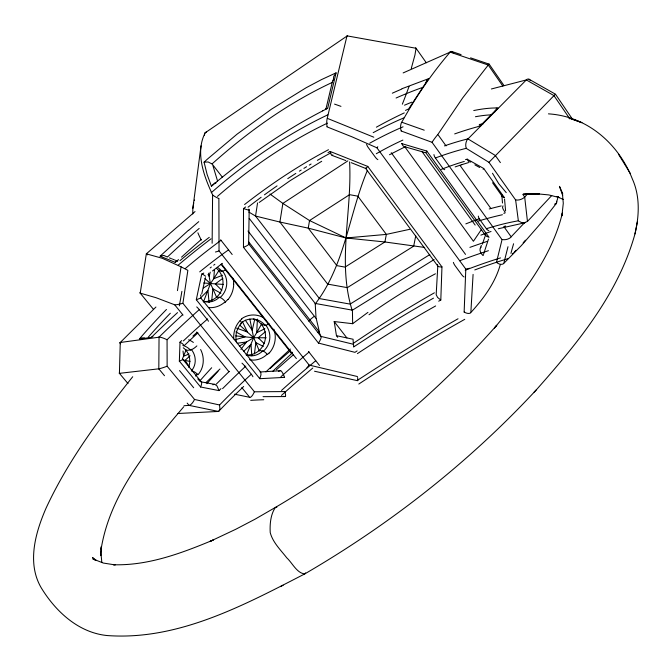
<?xml version="1.0" encoding="UTF-8"?>
<svg xmlns="http://www.w3.org/2000/svg" width="672" height="672" viewBox="0 0 672 672"><rect width="100%" height="100%" fill="white"/><g stroke="black" fill="none" stroke-linecap="round" stroke-linejoin="round"><path stroke-width="1.01" d="M349.591 161.91C352.262 211.378 336.966 262.13 352.229 310.548M245.616 206.968L243.491 208.631L243.466 247.279L318.452 343.073L354.95 352.346L357.126 350.902M218.879 198.677L219.038 250.916L309.154 365.081L357.479 376.547M158.81 368.819L159.046 337.201M155.929 307.037L120.263 342.485L119.423 373.346L128.016 383.594M454.675 133.913A330.842 98.431 -38.2 0 1 477.103 126.89L479.926 125.815M473.088 274.394L470.845 312.522C483.47 298.687 495.146 283.021 500.262 264.743M437.8 265.994L436.178 294.672L437.59 297.452L440.807 300.031L441.958 266.91L367.786 166.446L330.187 151.469L327.986 152.645M181.726 340.561L180.004 342.199L179.357 361.124L200.592 386.996L219.038 390.608L220.97 388.651M100.808 555.61L101.254 546.697L100.934 553.098L101.825 562.304M257.393 319.074L256.721 332.665L253.638 337.722L246.523 354.866M193.754 202.902L192.83 208.505L192.78 213.998M464.142 312.06L465.797 269.077L376.908 147.798L352.061 136.853L326.852 126.798M534.148 392.112L536.256 389.92C576.979 343.913 618.206 294.26 634.973 233.94C639.248 215.914 640.181 196.316 632.394 179.063C618.576 143.749 587.269 116.239 548.428 113.854M214.452 269.438L213.763 278.704L210.454 283.601L203.414 302.03M357.848 380.52L357.622 377.513M485.234 234.007L486.125 236.107L489.04 237.3L426.804 151.057L401.73 143.598M211.697 301.19L212.898 288.784L210.454 283.601L208.564 273.202M206.497 132.073L205.388 132.426C194.88 152.057 203.86 176.098 212.596 194.83L212.134 243.264M254.428 353.9L255.856 342.602L253.638 337.722L249.85 319.108M192.83 208.505L201.037 145.849M101.119 549.158C110.065 493.534 148.386 448.417 183.742 406.787M204.456 135.173L204.742 133.09L347.617 35.633M257.552 202.927L255.553 216.056L319.427 298.578L350.078 304.105L429.811 254.587M153.35 309.221L140.213 293.135L146.336 253.84L195.04 211.579M177.45 290.623L181.07 266.826L162.313 258.292L146.336 253.84M284.609 377.37L259.804 378.689L196.3 299.746L201.818 273.622L205.649 276.242M634.973 233.94L637.333 221.936M425.846 82.799L426.779 80.59L428.568 78.683L401.99 88.704M415.733 235.88L413.675 246.162L347.332 287.65L327.642 284.096L279.896 222.037L255.553 216.056L248.749 211.991M494.81 111.913L494.92 111.468M200.525 296.201L200.802 294.848M201.734 293.966L205.414 277.612M496.423 262.525L502.034 239.66L432.046 142.304L401.15 130.99M254.73 319.343L252.235 330.271L245.322 320.183M332.766 80.195L325.903 109.192M322.728 110.838L327.667 108.326L336.076 72.853L321.468 79.615L306.205 87.704L271.656 109.049L237.056 134.165L207.144 159.348L204.07 162.179L207.119 174.485L211.411 186.186L216.056 182.297A317.52 145.74 -42.6 0 1 322.72 110.863M210.235 272.16L209.168 276.209L207.992 274.487M325.903 108.721L327.667 108.326M507.99 246.725L503.773 263.382L521.329 245.608L540.893 223.205L556.181 203.624L558.197 196.535M502.992 205.876C500.699 208.9 508.024 213.461 503.782 213.284M488.494 239.106L483.538 254.293M411.256 68.477L414.943 55.02L416.052 48.266L415.548 47.838M194.368 200.659L194.586 199.979M425.905 152.704L426.804 151.057M485.226 235.746L485.537 234.805M484.924 236.678L483.017 242.323M482.362 244.213L482.689 243.264M483.235 255.167L483.109 255.52A6.266 4.385 46.6 0 1 481.043 247.061M480.539 247.716L481.354 245.414M367.475 170.226C348.886 214.267 345.097 265.028 315.269 303.878M495.012 111.191L497.792 108.041L496.205 108.007M166.471 309.464A266.759 74.172 -37.8 0 0 141.212 336.848L139.373 339.016L151.368 337.369L152.888 336.437M186.22 349.692L182.423 358.898M259.804 378.689L260.988 374.783L260.761 372.288L200.449 297.587M188.471 230.244L160.112 256.175L175.224 262.374L176.316 261.122L177.761 260.87M261.82 323.602L256.721 332.665L264.869 328.768M332.833 154.913L332.128 155.45L345.811 160.566M211.411 186.186L214.687 183.196M483.126 169.285L483.714 168.487L470.854 161.23L467.116 159.205L465.494 159.659M481.564 229.236L473.416 241.282L404.947 146.983M219.282 269.959L213.763 278.704L222.424 275.268M305.642 572.905L304.685 573.947C243.583 605.38 177.988 640.752 107.134 635.544C78.322 632.688 55.474 611.31 41.076 587.546C26.754 562.808 35.49 532.442 46.082 508.108C68.225 460.303 99.977 417.749 132.712 376.748M428.568 78.683L408.61 108.965L405.468 110.401M240.887 349.415L246.532 341.964L253.638 337.722L266.213 337.781M522.858 194.41L524.681 196.988L527.461 221.441L524 222.869L521.06 222.365L518.364 220.802L515.617 199.937L488.964 162.33L555.29 94.307M502.832 86.058L488.258 65.033L462.697 97.877L437.858 134.459L446.048 145.9M377.79 146.765L376.908 147.798M227.875 299.452L224.683 302.719M488.258 65.033L450.156 52.122C431.617 73.71 415.573 97.364 401.755 122.22L424.225 130.183M200.827 297.99L196.367 299.729M525.496 240.198L523.186 242.743M268.918 353.052L267.431 354.598A4.225 1.134 46.4 0 0 263.231 351.246L259.316 350.372M524.773 222.474L511.157 236.796L503.874 226.624M527.545 221.348L551.729 195.544M524.681 196.988L527.478 194.057M514.928 251.521L516.121 250.286M536.256 389.92C468.938 462.529 390.205 524.185 304.685 573.947C296.671 572.989 292.379 562.976 286.734 557.785C280.644 549.906 272.849 542.531 270.228 532.627C269.758 524.244 270.581 514.34 275.436 507.402C358.033 458.716 433.306 397.194 496.742 325.265L494.441 328.037C522.556 293.723 551.846 257.149 562.372 213.116L561.901 215.838L563.287 203.272L562.33 192.478L562.649 195.359L559.474 186.329L562.733 193.645M514.794 251.664L514.382 252.092M513.551 252.949L513.131 253.369M512.308 253.924L512.854 253.655M479.867 126.16L497.792 108.041M200.718 297.772L207.95 290.489L209.076 302.576M151.368 337.369L154.274 334.53A330.834 98.423 -38.2 0 1 177.534 312.623M243.499 351.582L251.026 344.341L251.782 355.79M336.076 72.853L333.715 76.423L333.346 80.321M190.075 355.765L185.044 360.385L183.028 359.99M192.931 336.076L196.728 332.623M212.058 163.901C248.161 131.678 288.061 103.085 332.002 82.53M265.289 331.775L258.208 337.764L264.172 343.552M175.224 262.374L178.508 259.61M241.811 319.049L240.181 320.435A4.259 1.151 46.8 0 1 241.097 323.509M212.495 270.959L222.432 263.357M337.722 337.319L336.454 335.681L334.194 321.544L352.649 323.702L367.954 312.371M222.844 278.3L215.3 283.903L203.725 282.971M259.199 202.44L290.228 180.608L321.703 161.288M139.373 339.016L141.884 337.907L144.43 337.915M347.836 160.885L282.87 203.406L279.896 222.037L308.246 228.144L346.004 237.98L384.905 241.97L424.679 247.447M203.347 288.011L210.454 283.601L204.91 278.536M249.245 218.434L315.21 303.45L352.422 310.17L434.095 259.577M249.052 210.244L243.491 208.631M239.324 346.122L246.532 341.964L237.258 343.241M438.698 301.199L440.807 300.031M160.112 256.175L163.817 255.419L166.942 256.872M389.491 154.736L405.728 146.504M280.451 586.631L283.147 585.228M403.141 72.92L450.156 52.122M189.017 354.01L183.641 356.202L183.011 351.028M204.07 162.179L208.144 161.977L211.999 163.951M455.171 166.9L462.437 164.438M212.856 384.779L214.318 384.292L200.995 381.839M554.509 204.162L556.181 203.624M461.471 164.749L468.552 162.582M235.166 339.772L245.028 336.848L253.638 337.722L239.677 325.114M214.922 183.112L216.023 182.944M498.254 228.766L524.958 222.751M278.494 371.28L280.518 370.709L260.03 372.002M491.4 88.973L526.302 79.951L468.065 138.835A307.012 91.123 -38.2 0 0 444.452 145.883M409.66 229.328L386.35 234.394L346.004 237.98L309.532 220.542L282.87 203.406L269.968 194.015M214.637 384.208L216.989 385.938L219.038 390.608M120.263 342.485L158.987 337.21A307.003 91.123 -38.2 0 1 182.339 314.992M186.161 350.473L190.596 349.91A5.771 1.546 -39 0 0 196.871 345.895M119.423 373.346L158.794 368.819A6.35 0.605 -18.8 0 0 167.009 366.248M184.019 405.728L189.042 405.367L187.169 403.108M177.778 413.498L218.686 411.432L219.946 409.349L219.576 404.989A293.748 104.286 -38.2 0 1 251.303 374.237L244.482 365.77M526.193 194.015L523.244 194.132L539.54 193.788L526.193 194.015L536.651 193.763L548.772 194.914L559.524 197.635M263.046 396.656L285.079 396.564L283.458 396.329M284.936 391.574L254.444 391.801L182.91 303.307L187.866 270.346L181.163 266.868M223.339 284.399L215.3 283.903L221.802 290.321M332.086 155.45L331.027 154.291L330.204 151.536M235.796 335.891L245.028 336.848L235.847 331.901M218.971 270.866L222.138 271.202A5.704 1.403 -38.2 0 0 225.54 269.766M115.265 564.959L113.484 564.74C148.294 565.765 181.65 553.174 213.284 539.994L209.656 541.59L235.872 529.225L255.016 519.204L275.436 507.402L276.864 507.276M216.72 297.049L219.946 297.536A5.704 1.546 47.1 0 1 225.532 301.963M480.312 125.572L480.816 125.807M114.173 564.757L103.278 563.044L92.904 558.944L95.55 560.045M261.559 324.559L265.398 325.265A4.225 1.201 -38.3 0 0 269.002 323.576M189.059 405.367L218.534 411.457A300.401 107.822 -38.2 0 1 243.676 386.484M248.581 241.735L319.435 332.035L316.21 318.452M336.454 335.681L353.077 339.242L353.296 344.24L320.956 336.403L318.99 331.943M190.033 361.46L185.044 360.385L189.428 366.929M314.53 371.23L357.655 380.713L357.622 380.125M219.576 404.989L194.552 399.462L167.135 366.223L167.068 339.738A299.401 89.956 -38.2 0 1 199.248 309.624A6.006 1.63 46.9 0 0 196.72 306.928M140.213 293.135L156.08 297.721L174.678 304.786L183.053 315.109M234.587 394.187L249.69 397.303L241.819 387.593M406.064 147.126L424.906 152.544M470.585 57.851L489.14 64.126L504.008 85.588M451.853 51.5L461.101 54.642M236.527 328.138L247.397 332.002L242.525 321.871M571.385 118.885L581.935 122.674L568.831 117.953M169.352 257.88L170.873 258.451M351.196 162.658L365.77 168.504M171.637 258.754L172.41 259.056M173.191 259.367L173.972 259.686M174.754 260.014L175.543 260.35M176.341 260.694L177.148 261.047M373.8 137.197L327.23 118.314L346.996 35.86L416.052 48.266L426.3 62.765M556.97 196.552L563.38 199.542M263.273 346.45L255.856 342.602L259.384 351.095M474.886 164.85L479.632 167.479M220.878 293.219L212.898 288.784L216.644 297.41M529.024 79.229L555.475 94.189L572.737 119.591M526.319 79.934L553.946 95.6L569.856 118.91M467.981 138.928L495.272 155.434L500.396 162.607M466.175 148.327L488.964 162.33M96.457 560.591L92.518 557.55L94.668 559.784M506.234 192.62L498.716 183.649L492.492 173.258M179.567 370.6L193.696 387.769M319.494 365.45L308.498 351.473M232.184 254.495L220.634 239.828M158.794 368.819L164.506 375.724M201.398 381.973L182.801 359.285M197.786 378.89L198.929 380.285M196.72 331.968L228.942 371.708M199.248 309.624L206.262 318.326A5.981 1.378 41.4 0 1 208.454 321.266M221.6 264.104L296.386 358.613M221.038 264.281L291.715 353.581L288.809 349.213M248.699 243.894L321.006 336.487M248.018 231.042L316.067 318.436L315.21 303.45M222.239 177.038L212.629 164.64L217.543 181.003M334.194 321.544L346.903 337.949M365.694 168.47L437.674 265.852M391.247 152.72L465.511 254.394M425.88 152.846L485.722 235.704M421.789 151.25L475.154 225.07M435.389 157.97L442.26 167.504A6.334 4.494 80.2 0 0 444.746 169.714M479.699 219.45L486.377 228.707A6.233 4.603 75.8 0 0 488.855 230.723M459.992 165.362L490.896 208.513M483.714 168.487L504.403 197.652M492.559 182.742L502.278 196.417M248.346 243.348L248.632 243.785L249.186 209.933M618.526 154.3L630.319 173.46M248.867 209.118L249.077 209.656M353.329 344.358L353.816 346.29M504.546 199.046L505.588 210.882M501.95 196.434L502.488 203.011M352.649 323.702L352.422 310.17M248.035 207.194A304.324 137.138 -41.9 0 1 261.139 197.257M264.44 194.838A304.324 137.138 -41.9 0 1 277.057 185.884M287.759 178.651A304.324 137.138 -41.9 0 1 295.823 173.418M299.41 171.158A304.324 137.138 -41.9 0 1 301.199 170.033M303.895 168.37A304.324 137.138 -41.9 0 1 306.592 166.723M309.28 165.102A304.324 137.138 -41.9 0 1 311.077 164.027M317.369 160.356A304.324 137.138 -41.9 0 1 330.842 152.863M353.564 347.004A298.889 58.884 -34.6 0 1 433.482 298.15M353.783 343.039A325.466 77.33 -35.6 0 1 434.389 292.816M321.073 336.395A6.014 1.705 -57.4 0 1 318.436 343.048M469.426 268.237A6.283 3.049 -19.2 0 1 465.83 269.027M470.744 312.816A6.384 3.671 33.6 0 1 464.159 312.035M358.798 384.031A287.154 39.992 -33.6 0 1 464.755 319.318M358.302 379.764A282.458 37.052 -33.5 0 1 458.027 318.78M309.112 365.039A6.031 1.848 -57.7 0 1 306.928 367.769M219.013 250.9A6.208 1.319 -19.3 0 1 215.443 252.008M218.828 198.568A6.518 1.033 26 0 1 212.73 195.023M211.235 192.721A294.689 145.328 -43.8 0 1 327.81 114.836M217.451 196.384A289.128 144.614 -43.9 0 1 327.449 123.136M327.062 126.42A6.712 1.957 87.8 0 1 327.138 118.717M441.983 266.851A6.208 2.856 -18.7 0 1 437.59 264.449M367.844 166.345A6.367 0.445 -52.3 0 1 365.887 168.428M365.694 168.353A6.367 0.445 -52.3 0 1 365.854 168.017M244.574 204.523A293.924 132.149 -41.9 0 1 328.465 149.73M248.816 244.104A6.157 1.487 -18.9 0 1 243.457 247.254M357.412 353.615A287.843 56.608 -34.5 0 1 435.641 305.953M369.004 314.748A208.404 66.62 -36.7 0 1 435.431 273.79M465.839 223.885A306.44 98.381 -36.9 0 1 479.228 218.812M291.295 353.195A328.415 88.057 -38 0 1 292.446 352.279M318.016 332.396A328.415 88.057 -38 0 1 319.192 331.506M308.482 321.014A309.649 98.314 -37.6 0 1 313.715 316.688M409.038 86.461A495.919 65.134 -57.7 0 1 402.343 104.194M201.331 240.022A583.422 183.943 -12.6 0 1 197.896 232.806M404.51 105.193A338.36 90.208 -38.3 0 1 411.785 102.169M473.752 110.552A267.506 74.584 -37.7 0 1 496.247 107.974M475.448 116.735A262.021 73.735 -37.7 0 1 490.795 114.87M433.936 154.56A6.359 4.771 73.1 0 0 435.364 157.996A299.401 89.956 -38.2 0 1 466.124 148.352M441.143 169.436A295.882 102.623 -42.4 0 1 464.31 161.431M478.388 221.029A294.773 88.838 -33.5 0 1 502.421 214.729M479.69 219.458A6.241 4.628 75.6 0 1 478.304 216.098M486.377 228.707A293.748 104.286 -38.2 0 1 518.364 220.802M524.756 197.039A6.728 3.746 -23.7 0 1 515.718 199.844M466.292 148.193A6.896 4.276 -76.3 0 1 467.888 138.726M489.258 208.958A303.442 90.644 -33.6 0 1 501.236 205.926M504.47 197.467A6.636 3.629 -23.1 0 1 501.841 194.863M470.719 162.011A6.745 4.108 -78.9 0 1 467.233 159.088M504.21 226.422A300.409 107.831 -38.2 0 1 505.672 226.036M526.285 79.817A5.057 3.158 -76.2 0 1 530.124 80.354M479.27 124.513A263.172 75.541 -37.7 0 1 483.101 123.841M480.858 235.133A325.466 79.993 -30.6 0 1 491.03 231.47M376.379 127.184A326.693 116.357 -43.8 0 1 404.267 112.904M556.592 201.256A4.586 3.36 44.3 0 1 556.265 203.692M488.972 64A4.956 0.47 -55.7 0 1 488.578 65.066M450.072 51.836A4.805 2.755 86.5 0 1 453.188 52.861M474.776 269.942A295.336 84.748 -32.1 0 1 507.872 258.686M503.756 263.567A6.468 4.628 42.9 0 1 496.524 262.399M401.201 130.922A6.72 3.553 -89 0 1 401.629 122.262M373.204 132.653A301.669 114.778 -45.6 0 1 403.771 117.919M510.938 253.361A412.91 142.716 81.9 0 1 513.593 243.751M510.972 237.216A6.712 3.982 -14.5 0 1 502.169 239.509M334.547 104.101A462.731 4.536 19.3 0 1 340.964 106.361M432.121 142.212A6.88 0.554 -52.7 0 1 437.632 134.728M459.648 260.736A287.935 62.177 -28.6 0 1 488.435 250.698M453.373 262.399A6.048 2.982 64.8 0 0 455.036 265.625L461.849 274.898A6.014 2.948 65 0 0 464.092 276.965M465.209 270.22A290.262 81.346 -31.9 0 1 500.531 257.905M369.701 143.203A295.672 114.131 -45.8 0 1 403.066 126.823M405.56 146.639A6.468 3.436 87.1 0 1 401.789 143.531M376.295 153.737A289.439 126.974 -49.5 0 1 402.881 140.087M469.896 247.372A296.57 64.747 -28.9 0 1 487.452 241.315M392.322 93.198A375.69 114.366 -41.3 0 1 401.772 89.048M396.094 98.011A347.348 105.974 -41.2 0 1 423.016 87.293M366.576 144.312A6.224 3.125 62.1 0 0 368.281 147.571L375.488 157.391A6.233 3.125 62.3 0 0 377.866 159.634M265.919 371.893A345.467 89.099 -39 0 1 290.43 349.045M270.119 368.466A324.962 60.934 -40.4 0 1 289.33 351.658M180.012 260.61A326.147 129.906 -36.5 0 1 209.269 237.342M281.442 395.438A295.092 71.123 -40 0 1 312.791 368.038M178.282 265.079A301.106 130.637 -36.2 0 1 211.033 238.82M250.723 400.352A382.88 311.254 31.1 0 1 263.768 399.748M254.335 391.801A6.3 2.335 -65.9 0 1 249.833 397.513M181.894 291.354A429.173 236.468 -80.3 0 1 179.315 305.844M182.792 303.307A6.451 0.773 -13.6 0 1 174.77 304.878M280.946 376.732A287.305 40.891 -40.9 0 1 309.053 352.01M280.661 370.558A5.981 1.243 66.9 0 1 284.558 377.336M284.794 391.524A6.149 1.445 69.5 0 1 285.44 396.421M281.45 390.482A290.027 67.502 -40 0 1 315.731 360.721M185.212 268.615A295.134 130.015 -36.1 0 1 220.996 240.316M199.702 271.874A288.389 148.982 -35 0 1 228.539 249.85M276.394 369.76A295.932 43.588 -40.8 0 1 293.194 354.925M188.723 230.32A383.401 127.478 -36.5 0 1 198.752 221.651M167.521 256.939A352.968 117.054 -36.6 0 1 199.156 228.438M147.521 254.848A4.452 0.521 32.9 0 1 147.076 254.486M139.978 292.883A4.528 0.546 -10.9 0 1 140.112 292.606M202.633 273.966A296.276 152.981 -35.1 0 1 203.784 273.025M210.168 267.943A296.276 152.981 -35.1 0 1 211.336 267.028M213.688 265.196A296.276 152.981 -35.1 0 1 214.864 264.289M206.892 383.67A258.712 85.1 -37.8 0 1 218.022 371.272M183.254 347.768A15.095 13.457 83.4 0 1 188.538 367.206M182.96 345.526A15.187 12.6 59.3 0 1 190.462 350.07M191.15 349.289A15.187 13.146 79.2 0 1 191.369 370.885M197.291 374.111A20.916 16.649 83.3 0 1 195.476 376.034M191.99 371.07A5.779 2.864 41 0 1 197.694 374.606M200.626 349.532A20.773 18.102 80.3 0 1 197.87 374.825M188.63 339.805A20.782 17.64 65.4 0 1 193.36 342.443M205.993 382.62A331.414 94.735 -39.8 0 1 219.971 369.004M199.55 381.251A259.207 74.642 -38.9 0 1 211.68 367.744M148.277 337.176A261.282 73.324 -37.8 0 1 170.327 313.236M119.154 373.111A4.578 0.454 -18.7 0 1 119.288 373.027M183.355 340.922A295.604 113.14 -36.1 0 1 207.64 318.956M222.583 388.643A294.722 76.852 -40.4 0 1 245.801 366.08M241.987 363.149A5.905 1.571 46.2 0 1 244.507 365.778M251.294 374.237A5.897 1.546 46.2 0 1 252.924 376.757M194.477 399.479A6.199 2.478 -58.5 0 1 189.008 405.485M158.785 337.058A6.401 1.352 22.2 0 1 166.992 339.738M216.266 384.157A303.442 78.607 -40.4 0 1 229.345 371.322M200.634 381.478A6.14 2.369 -58.6 0 1 200.533 386.988M182.742 359.444A6.266 0.722 -18.2 0 1 179.29 361.133M182.582 359.134A6.266 0.722 -18.2 0 1 182.742 359.167M179.936 342.208A6.283 1.176 24 0 1 183.238 345.181M184.372 345.467A303.509 116.97 -36.2 0 1 197.938 332.9M120.641 343.778A4.57 1.092 22.1 0 1 119.86 342.972M120.044 342.468A4.57 1.092 22.1 0 1 120.137 342.434M253.411 318.965A18.396 17.186 -78.1 0 1 265.18 339.688A18.396 17.186 -78.1 0 1 246.75 354.942M216.695 268.489A18.648 17.64 -83.4 0 1 221.693 289.817A18.648 17.64 -83.4 0 1 203.86 301.51M181.532 257.132A343.367 92.946 -37.6 0 1 201.247 239.509M272.824 371.28A331.8 122.237 -37.5 0 1 291.589 353.64M262.878 350.801A18.539 16.288 -75.5 0 1 246.078 354.858M265.633 325.038A18.371 17.338 -71.1 0 1 263.298 351.33M240.887 323.249A18.371 17.338 79.9 0 1 265.255 325.391M236.544 342.266A18.539 16.439 86.2 0 1 241.206 323.652M267.162 354.245A22.562 20.076 -76.1 0 1 249.446 359.713M273.857 329.221A22.621 21.286 -73.1 0 1 269.102 353.237M233.755 338.898A22.562 20.244 88.5 0 1 240.232 320.502M241.618 318.738A22.596 21.26 85.8 0 1 263.416 317.646M219.576 297.074A18.791 16.716 -77.9 0 1 203.188 301.258M222.407 270.959A18.589 17.816 -74.3 0 1 220.013 297.629M217.417 267.397A18.614 17.682 69.6 0 1 221.978 271.354M224.456 302.392A24.276 21.983 -79.4 0 1 208.748 307.591M233.125 278.3A24.788 23.663 -77.3 0 1 233.612 284.206M233.722 284.206A23.948 22.386 -82.4 0 1 228.043 299.603M309.532 220.542L308.246 228.144L336.89 265.65L345.013 267.112L384.905 241.97L386.35 234.394L357.832 196.165L349.541 194.67L309.532 220.542"/></g></svg>
